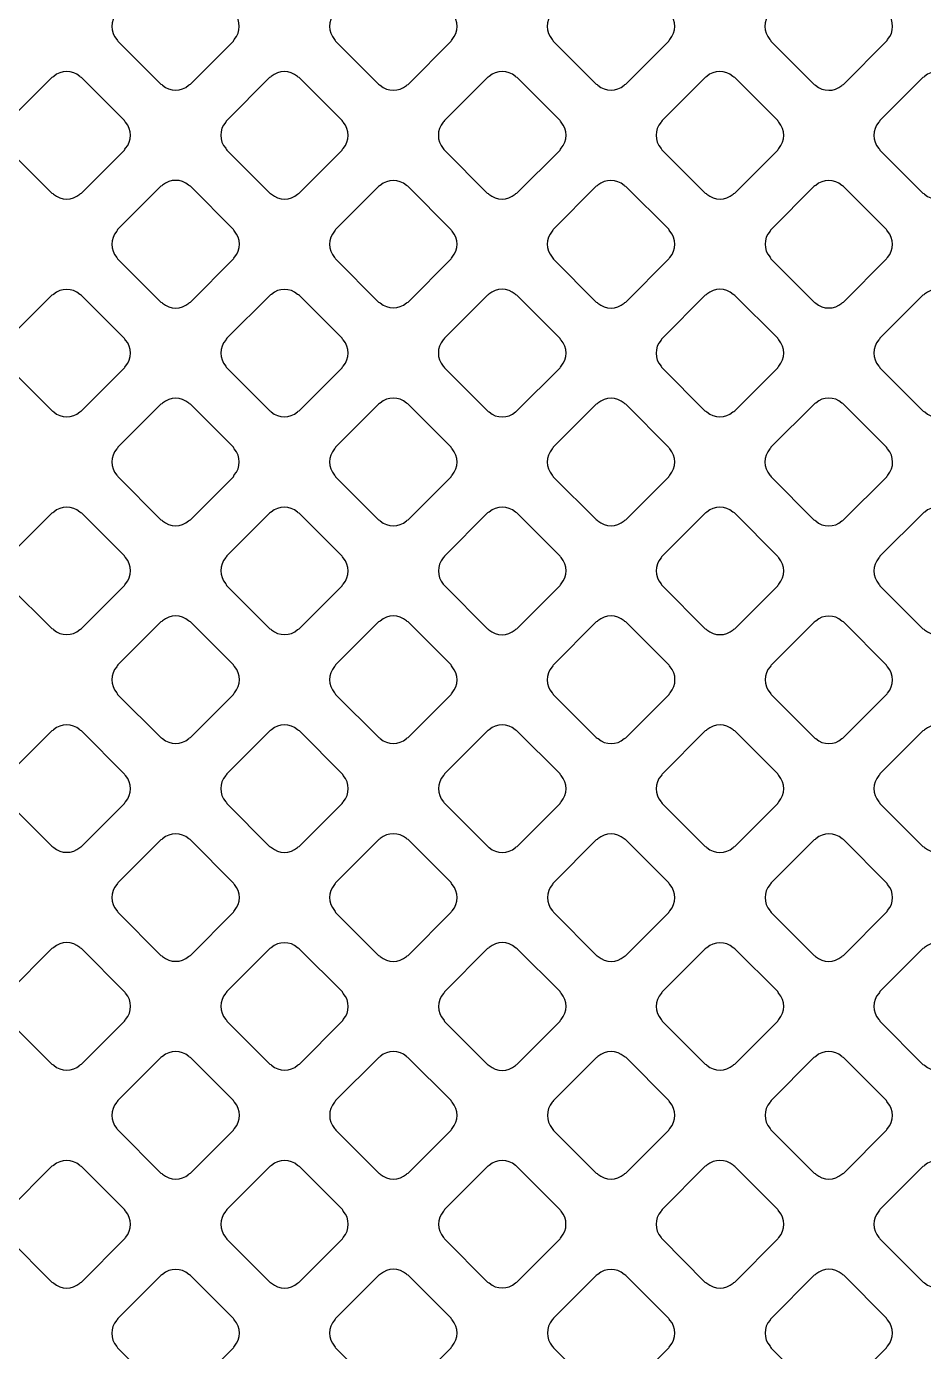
# Model space of a CAD drawing. Extents: x 0 to 248, y 0 to 175.
# Drawn here: x 84.877 to 85.765, y 145.775 to 147.087 of the extents above; entities that cross this region are included whole.
import ezdxf

# ---------------------------------------------------------------- set-up
doc = ezdxf.new("R2010")
doc.units = 0
doc.layers.add('gbr-dxf', color=7, linetype='Continuous')

msp = doc.modelspace()

# ---------------------------------------------------------------- linework, layer by layer
at = {"layer": 'gbr-dxf', "linetype": 'Continuous'}
for points in [[(84.9665, 147.0736, -0.096625), (84.9675, 147.072), (85.0101, 147.0294, -0.092233), (85.0116, 147.0285, 0.37981), (85.0376, 147.0285, -0.095956), (85.0393, 147.0295), (85.0819, 147.072, -0.096332), (85.0828, 147.0737, 0.37981), (85.0828, 147.0997, -0.083317), (85.0819, 147.1011), (85.0392, 147.1439, -0.088202), (85.0377, 147.1448, 0.379731), (85.0117, 147.1448, -0.096458), (85.01, 147.1438), (84.9675, 147.1013, -0.096627), (84.9665, 147.0996, 0.379731)], [(85.1819, 147.0996, 0.37947), (85.182, 147.0737, -0.104293), (85.183, 147.0719), (85.2255, 147.0294, -0.100824), (85.2272, 147.0284, 0.379308), (85.2531, 147.0283, -0.095866), (85.2548, 147.0293), (85.2974, 147.072, -0.095585), (85.2984, 147.0736, 0.379422), (85.2984, 147.0996, -0.108361), (85.2973, 147.1015), (85.2549, 147.1439, -0.096857), (85.2532, 147.1449, 0.379357), (85.2273, 147.1449, -0.096507), (85.2256, 147.144), (85.1829, 147.1013, -0.096527)], [(85.3975, 147.0736, -0.083235), (85.3984, 147.0722), (85.4411, 147.0295, -0.096332), (85.4428, 147.0285, 0.37981), (85.4687, 147.0285, -0.096625), (85.4704, 147.0295), (85.5129, 147.072, -0.096111), (85.5138, 147.0737, 0.37981), (85.5138, 147.0996, -0.096458), (85.5129, 147.1013), (85.4704, 147.1437, -0.100824), (85.4687, 147.1447, 0.379731), (85.4427, 147.1447, -0.096723), (85.4411, 147.1438), (85.3985, 147.1012, -0.096857), (85.3975, 147.0996, 0.379731)], [(85.613, 147.0737, -0.096625), (85.614, 147.072), (85.6567, 147.0293, -0.092233), (85.6582, 147.0284, 0.379308), (85.6842, 147.0283, -0.09601), (85.6858, 147.0293), (85.7285, 147.072, -0.096227), (85.7295, 147.0736, 0.379191), (85.7295, 147.0996, -0.100588), (85.7285, 147.1013), (85.6857, 147.144, -0.087648), (85.6842, 147.1449, 0.379249), (85.6583, 147.1449, -0.096458), (85.6566, 147.1439), (85.614, 147.1013, -0.096627), (85.613, 147.0996, 0.379731)], [(84.8587, 146.9658, -0.087784), (84.8596, 146.9643), (84.9022, 146.9217, -0.100151), (84.9039, 146.9207, 0.379308), (84.9298, 146.9207, -0.09601), (84.9315, 146.9217), (84.9741, 146.9643, -0.096227), (84.9751, 146.966, 0.379191), (84.9751, 146.9919, -0.092029), (84.9742, 146.9935), (84.9316, 147.0361, -0.096539), (84.9299, 147.0371, 0.379249), (84.904, 147.0371, -0.096458), (84.9023, 147.0361), (84.8597, 146.9934, -0.096627), (84.8587, 146.9918, 0.379731)], [(85.0743, 146.966, -0.104392), (85.0753, 146.9642), (85.1178, 146.9217, -0.100151), (85.1195, 146.9207, 0.37981), (85.1455, 146.9207, -0.095956), (85.1471, 146.9217), (85.1896, 146.9642, -0.096332), (85.1906, 146.9658, 0.37981), (85.1906, 146.9918, -0.092348), (85.1897, 146.9934), (85.147, 147.036, -0.096111), (85.1453, 147.037, 0.379731), (85.1193, 147.037, -0.096458), (85.1177, 147.036), (85.0753, 146.9936, -0.096627), (85.0743, 146.992, 0.379731)], [(85.2897, 146.9658, -0.100399), (85.2908, 146.9641), (85.3332, 146.9216, -0.096627), (85.3349, 146.9207, 0.37981), (85.3608, 146.9207, -0.096625), (85.3625, 146.9216), (85.4052, 146.9643, -0.096111), (85.4062, 146.966, 0.37981), (85.4062, 146.992, -0.096458), (85.4052, 146.9936), (85.3627, 147.0361, -0.100824), (85.361, 147.0371, 0.379731), (85.335, 147.0371, -0.096723), (85.3334, 147.0361), (85.2907, 146.9934, -0.096857), (85.2897, 146.9918, 0.379731)], [(85.5052, 146.9659, -0.083163), (85.5061, 146.9645), (85.549, 146.9217, -0.095895), (85.5506, 146.9207, 0.379201), (85.5766, 146.9207, -0.096625), (85.5782, 146.9217), (85.6207, 146.9642, -0.096111), (85.6217, 146.9658, 0.379451), (85.6217, 146.9918, -0.096259), (85.6207, 146.9934), (85.5781, 147.0361, -0.100215), (85.5764, 147.0371, 0.379249), (85.5504, 147.0371, -0.096458), (85.5488, 147.0361), (85.5062, 146.9935, -0.096627), (85.5052, 146.9919, 0.3795)], [(85.7208, 146.9658, -0.096625), (85.7218, 146.9642), (85.7644, 146.9216, -0.092233), (85.766, 146.9206, 0.379092), (85.7919, 146.9206, -0.095166), (85.7935, 146.9216), (85.8362, 146.9643, -0.095701), (85.8372, 146.9659, 0.378793), (85.8372, 146.9918, -0.100588), (85.8362, 146.9936), (85.7936, 147.0362, -0.087638), (85.7921, 147.0371, 0.379778), (85.7661, 147.0371, -0.096458), (85.7645, 147.0361), (85.7218, 146.9935, -0.096627), (85.7208, 146.9918, 0.379731)], [(84.9664, 146.884, 0.379249), (84.9664, 146.8581, -0.087784), (84.9673, 146.8566), (85.01, 146.8139, -0.100151), (85.0117, 146.8129, 0.379451), (85.0377, 146.8129, -0.096157), (85.0393, 146.8139), (85.082, 146.8565, -0.095796), (85.083, 146.8582, 0.379201), (85.0829, 146.8841, -0.09253), (85.082, 146.8857), (85.0393, 146.9284, -0.096627), (85.0376, 146.9294, 0.3795), (85.0117, 146.9294, -0.096614), (85.01, 146.9284), (84.9673, 146.8857, -0.096195)], [(85.182, 146.8841, 0.37947), (85.1821, 146.8581, -0.096625), (85.183, 146.8565), (85.2256, 146.8139, -0.092233), (85.2272, 146.813, 0.37981), (85.2531, 146.813, -0.095956), (85.2548, 146.8139), (85.2974, 146.8565, -0.096332), (85.2984, 146.8582, 0.379451), (85.2984, 146.8841, -0.083163), (85.2975, 146.8855), (85.2546, 146.9284, -0.08752), (85.2532, 146.9293, 0.378699), (85.2272, 146.9293, -0.096507), (85.2256, 146.9283), (85.183, 146.8857, -0.096726)], [(85.3975, 146.8841, 0.37947), (85.3975, 146.8582, -0.108195), (85.3986, 146.8563), (85.4409, 146.8139, -0.104691), (85.4427, 146.8129, 0.37981), (85.4687, 146.8129, -0.096625), (85.4703, 146.8139), (85.513, 146.8565, -0.096111), (85.5139, 146.8581, 0.379308), (85.514, 146.8841, -0.104256), (85.5129, 146.8859), (85.4705, 146.9283, -0.108196), (85.4686, 146.9293, 0.379), (85.4427, 146.9294, -0.095968), (85.4411, 146.9284), (85.3985, 146.8858, -0.096527)], [(85.6131, 146.8582, -0.092162), (85.614, 146.8566), (85.6568, 146.8138, -0.08752), (85.6583, 146.8129, 0.378633), (85.6842, 146.8129, -0.096261), (85.6858, 146.8139), (85.7284, 146.8565, -0.096036), (85.7294, 146.8581, 0.378798), (85.7294, 146.884, -0.104256), (85.7283, 146.8858), (85.6858, 146.9283, -0.091964), (85.6842, 146.9293, 0.379778), (85.6583, 146.9293, -0.096458), (85.6566, 146.9283), (85.6141, 146.8858, -0.096627), (85.6131, 146.8841, 0.3795)], [(84.8587, 146.7504, -0.083792), (84.8596, 146.749), (84.9024, 146.7062, -0.096627), (84.904, 146.7052, 0.379308), (84.93, 146.7052, -0.095866), (84.9316, 146.7062), (84.9742, 146.7487, -0.095585), (84.9751, 146.7503, 0.378952), (84.9751, 146.7763, -0.09601), (84.9742, 146.7779), (84.9315, 146.8205, -0.100093), (84.9298, 146.8215, 0.37947), (84.9039, 146.8215, -0.096723), (84.9022, 146.8206), (84.8597, 146.778, -0.096857), (84.8587, 146.7764, 0.379731)], [(85.0743, 146.7504, -0.100588), (85.0753, 146.7486), (85.1178, 146.7061, -0.095895), (85.1194, 146.7052, 0.378747), (85.1453, 146.7052, -0.09601), (85.147, 146.7061), (85.1896, 146.7488, -0.096227), (85.1906, 146.7504, 0.379422), (85.1906, 146.7764, -0.096458), (85.1896, 146.778), (85.1472, 146.8205, -0.100824), (85.1454, 146.8215, 0.379731), (85.1195, 146.8215, -0.096723), (85.1178, 146.8205), (85.0753, 146.778, -0.096857), (85.0743, 146.7763, 0.3795)], [(85.2897, 146.7504, -0.096625), (85.2907, 146.7488), (85.3334, 146.7061, -0.092233), (85.335, 146.7051, 0.37981), (85.361, 146.7051, -0.095956), (85.3626, 146.7061), (85.4052, 146.7487, -0.096332), (85.4062, 146.7503, 0.37981), (85.4062, 146.7763, -0.083317), (85.4053, 146.7777), (85.3624, 146.8206, -0.088202), (85.3609, 146.8216, 0.379731), (85.3349, 146.8216, -0.096458), (85.3333, 146.8206), (85.2907, 146.778, -0.096627), (85.2897, 146.7764, 0.379731)], [(85.5052, 146.7762, 0.37947), (85.5052, 146.7503, -0.096458), (85.5062, 146.7486), (85.5486, 146.7062, -0.108662), (85.5505, 146.7052, 0.379237), (85.5764, 146.7051, -0.095383), (85.5781, 146.7061), (85.6207, 146.7488, -0.095628), (85.6217, 146.7504, 0.379011), (85.6217, 146.7764, -0.100402), (85.6207, 146.7781), (85.5783, 146.8205, -0.104677), (85.5765, 146.8215, 0.379), (85.5506, 146.8216, -0.095968), (85.5489, 146.8206), (85.5062, 146.7779, -0.096527)], [(85.7208, 146.7764, 0.378853), (85.7208, 146.7504, -0.092162), (85.7218, 146.7489), (85.7647, 146.706, -0.087639), (85.7662, 146.7051, 0.379528), (85.7921, 146.7051, -0.095506), (85.7937, 146.706), (85.8363, 146.7486, -0.0952), (85.8373, 146.7502, 0.379169), (85.8372, 146.7761, -0.104293), (85.8362, 146.7779), (85.7935, 146.8206, -0.092289), (85.792, 146.8216, 0.379141), (85.766, 146.8216, -0.095487), (85.7644, 146.8206), (85.7218, 146.778, -0.096036)], [(84.9665, 146.6426, -0.088014), (84.9675, 146.6411), (85.0102, 146.5983, -0.083733), (85.0116, 146.5974, 0.37981), (85.0376, 146.5974, -0.096625), (85.0393, 146.5984), (85.0819, 146.641, -0.096111), (85.0828, 146.6427, 0.37981), (85.0828, 146.6686, -0.09253), (85.0819, 146.6702), (85.0393, 146.7128, -0.096627), (85.0377, 146.7137, 0.379731), (85.0117, 146.7137, -0.096723), (85.01, 146.7128), (84.9675, 146.6702, -0.096857), (84.9665, 146.6686, 0.379731)], [(85.182, 146.6426, -0.096625), (85.1829, 146.641), (85.2256, 146.5983, -0.092233), (85.2272, 146.5973, 0.379308), (85.2531, 146.5973, -0.09601), (85.2548, 146.5983), (85.2974, 146.6409, -0.096227), (85.2984, 146.6426, 0.379191), (85.2984, 146.6685, -0.100588), (85.2974, 146.6703), (85.2547, 146.713, -0.087648), (85.2532, 146.7139, 0.379249), (85.2272, 146.7139, -0.096458), (85.2256, 146.7129), (85.1829, 146.6702, -0.096627), (85.182, 146.6686, 0.379731)], [(85.3975, 146.6426, -0.092348), (85.3985, 146.641), (85.441, 146.5985, -0.10442), (85.4428, 146.5975, 0.379237), (85.4687, 146.5974, -0.096031), (85.4704, 146.5984), (85.5129, 146.641, -0.095916), (85.5139, 146.6426, 0.379465), (85.5139, 146.6686, -0.087784), (85.513, 146.67), (85.4702, 146.7128, -0.092233), (85.4687, 146.7137, 0.379731), (85.4427, 146.7137, -0.096458), (85.4411, 146.7127), (85.3985, 146.6702, -0.096627), (85.3975, 146.6685, 0.379731)], [(85.613, 146.6685, 0.379605), (85.613, 146.6426, -0.104293), (85.6141, 146.6408), (85.6566, 146.5983, -0.100824), (85.6583, 146.5972, 0.379511), (85.6843, 146.5972, -0.095612), (85.6859, 146.5982), (85.7286, 146.6409, -0.0952), (85.7296, 146.6425, 0.379169), (85.7295, 146.6685, -0.108195), (85.7285, 146.6703), (85.6859, 146.7129, -0.096627), (85.6843, 146.7139, 0.379297), (85.6583, 146.7139, -0.096261), (85.6567, 146.7129), (85.614, 146.6702, -0.095916)], [(84.8587, 146.5348, -0.096458), (84.8597, 146.5331), (84.902, 146.4907, -0.108174), (84.9039, 146.4897, 0.37981), (84.9299, 146.4897, -0.096625), (84.9315, 146.4907), (84.9741, 146.5333, -0.096111), (84.9751, 146.5349, 0.37981), (84.9751, 146.5609, -0.099964), (84.9741, 146.5626), (84.9317, 146.605, -0.104264), (84.9299, 146.606, 0.379731), (84.904, 146.606, -0.096723), (84.9023, 146.605), (84.8597, 146.5624, -0.096857), (84.8587, 146.5607, 0.379731)], [(85.0743, 146.535, -0.096614), (85.0752, 146.5333), (85.118, 146.4906, -0.092228), (85.1195, 146.4896, 0.379201), (85.1455, 146.4897, -0.096625), (85.1471, 146.4906), (85.1896, 146.5331, -0.096111), (85.1906, 146.5348, 0.379451), (85.1906, 146.5607, -0.100588), (85.1896, 146.5625), (85.1471, 146.605, -0.104101), (85.1453, 146.606, 0.379249), (85.1193, 146.606, -0.096458), (85.1177, 146.605), (85.0753, 146.5626, -0.096627), (85.0743, 146.5609, 0.3795)], [(85.2897, 146.5348, -0.092348), (85.2907, 146.5332), (85.3334, 146.4905, -0.088334), (85.3349, 146.4896, 0.379237), (85.3608, 146.4895, -0.096031), (85.3625, 146.4905), (85.4053, 146.5333, -0.095916), (85.4062, 146.5349, 0.379465), (85.4062, 146.5609, -0.087784), (85.4053, 146.5624), (85.3626, 146.6051, -0.092233), (85.361, 146.606, 0.379731), (85.335, 146.606, -0.096458), (85.3334, 146.6051), (85.2907, 146.5624, -0.096627), (85.2897, 146.5607, 0.379731)], [(85.5053, 146.5608, 0.378818), (85.5053, 146.5349, -0.092052), (85.5062, 146.5333), (85.5489, 146.4906, -0.104101), (85.5507, 146.4896, 0.378822), (85.5766, 146.4896, -0.09574), (85.5782, 146.4905), (85.6208, 146.5331, -0.095602), (85.6218, 146.5348, 0.378707), (85.6218, 146.5607, -0.087613), (85.6209, 146.5621), (85.5779, 146.6051, -0.09197), (85.5764, 146.606, 0.378611), (85.5505, 146.606, -0.095383), (85.5488, 146.605), (85.5062, 146.5624, -0.096206)], [(85.7209, 146.5607, 0.379211), (85.7209, 146.5347, -0.104293), (85.7219, 146.5329), (85.7643, 146.4905, -0.100824), (85.7661, 146.4895, 0.37981), (85.792, 146.4895, -0.096625), (85.7937, 146.4905), (85.8363, 146.5331, -0.096111), (85.8373, 146.5348, 0.37975), (85.8373, 146.5607, -0.108084), (85.8362, 146.5626), (85.7938, 146.605, -0.096527), (85.7921, 146.606, 0.378885), (85.7662, 146.606, -0.096528), (85.7646, 146.605), (85.7218, 146.5623, -0.095686)], [(84.9664, 146.4271, -0.096614), (84.9673, 146.4254), (85.0099, 146.3829, -0.107877), (85.0117, 146.3818, 0.379201), (85.0377, 146.3819, -0.096625), (85.0393, 146.3828), (85.082, 146.4255, -0.096111), (85.0829, 146.4271, 0.379308), (85.083, 146.4531, -0.099971), (85.082, 146.4548), (85.0394, 146.4973, -0.104246), (85.0376, 146.4983, 0.37947), (85.0117, 146.4983, -0.096458), (85.01, 146.4973), (84.9674, 146.4547, -0.096627), (84.9664, 146.453, 0.3795)], [(85.1821, 146.4271, -0.09221), (85.183, 146.4256), (85.2258, 146.3828, -0.088093), (85.2273, 146.3819, 0.378647), (85.2532, 146.3819, -0.095383), (85.2548, 146.3828), (85.2974, 146.4254, -0.096036), (85.2984, 146.427, 0.37829), (85.2984, 146.4529, -0.103681), (85.2973, 146.4547), (85.2548, 146.4973, -0.09197), (85.2532, 146.4983, 0.379347), (85.2272, 146.4982, -0.096458), (85.2256, 146.4973), (85.1831, 146.4547, -0.096627), (85.1821, 146.4531, 0.3795)], [(85.3974, 146.4529, 0.378818), (85.3974, 146.427, -0.087946), (85.3984, 146.4256), (85.4411, 146.3828, -0.100215), (85.4429, 146.3818, 0.378702), (85.4688, 146.3818, -0.095487), (85.4704, 146.3827), (85.5131, 146.4254, -0.0953), (85.5141, 146.4271, 0.379163), (85.5141, 146.453, -0.09253), (85.5131, 146.4546), (85.4704, 146.4973, -0.096627), (85.4687, 146.4983, 0.379141), (85.4428, 146.4983, -0.095487), (85.4411, 146.4973), (85.3984, 146.4546, -0.096206)], [(85.6132, 146.453, 0.379206), (85.6132, 146.427, -0.10047), (85.6142, 146.4253), (85.6567, 146.3828, -0.096111), (85.6584, 146.3818, 0.379308), (85.6843, 146.3818, -0.09601), (85.6859, 146.3828), (85.7285, 146.4253, -0.096092), (85.7295, 146.4269, 0.379351), (85.7294, 146.4529, -0.096225), (85.7285, 146.4545), (85.6857, 146.4973, -0.083291), (85.6843, 146.4982, 0.378789), (85.6584, 146.4982, -0.095883), (85.6568, 146.4972), (85.6142, 146.4546, -0.096092)], [(84.8587, 146.3194, -0.092315), (84.8596, 146.3178), (84.9022, 146.2752, -0.104677), (84.904, 146.2742, 0.379422), (84.93, 146.2742, -0.095956), (84.9316, 146.2751), (84.9741, 146.3176, -0.096111), (84.9751, 146.3193, 0.379308), (84.9751, 146.3452, -0.087715), (84.9742, 146.3467), (84.9314, 146.3896, -0.091916), (84.9298, 146.3905, 0.37947), (84.9039, 146.3905, -0.096458), (84.9022, 146.3895), (84.8597, 146.347, -0.096857), (84.8587, 146.3453, 0.379357)], [(85.0743, 146.3193, -0.10824), (85.0753, 146.3175), (85.1177, 146.2751, -0.104354), (85.1195, 146.2741, 0.378647), (85.1454, 146.2741, -0.095383), (85.147, 146.275), (85.1897, 146.3177, -0.096036), (85.1907, 146.3194, 0.37829), (85.1907, 146.3453, -0.103681), (85.1897, 146.3471), (85.1473, 146.3894, -0.107634), (85.1454, 146.3905, 0.379347), (85.1195, 146.3905, -0.096458), (85.1178, 146.3895), (85.0753, 146.3469, -0.096627), (85.0743, 146.3453, 0.3795)], [(85.2898, 146.3453, 0.379605), (85.2898, 146.3193, -0.088014), (85.2907, 146.3178), (85.3337, 146.2749, -0.083733), (85.3351, 146.274, 0.379511), (85.361, 146.274, -0.095612), (85.3627, 146.275), (85.4053, 146.3176, -0.0952), (85.4063, 146.3193, 0.379169), (85.4063, 146.3452, -0.09253), (85.4053, 146.3468), (85.3626, 146.3895, -0.096627), (85.3609, 146.3905, 0.379297), (85.335, 146.3905, -0.096261), (85.3333, 146.3895), (85.2908, 146.3469, -0.095916)], [(85.5053, 146.3451, 0.379206), (85.5053, 146.3192, -0.087784), (85.5062, 146.3177), (85.5489, 146.275, -0.100151), (85.5506, 146.274, 0.379308), (85.5765, 146.274, -0.09601), (85.5782, 146.275), (85.6208, 146.3177, -0.096227), (85.6218, 146.3193, 0.379191), (85.6218, 146.3452, -0.092029), (85.6209, 146.3468), (85.5782, 146.3895, -0.095895), (85.5766, 146.3904, 0.37903), (85.5506, 146.3904, -0.096117), (85.549, 146.3895), (85.5063, 146.3467, -0.096092)], [(85.7209, 146.3193, -0.10047), (85.7219, 146.3176), (85.7644, 146.2751, -0.096111), (85.7661, 146.2741, 0.37981), (85.792, 146.2741, -0.095956), (85.7937, 146.2751), (85.8362, 146.3176, -0.096332), (85.8371, 146.3192, 0.37981), (85.8371, 146.3452, -0.096625), (85.8362, 146.3468), (85.7935, 146.3895, -0.083651), (85.7921, 146.3904, 0.379731), (85.7661, 146.3904, -0.096458), (85.7645, 146.3894), (85.7219, 146.3469, -0.096627), (85.7209, 146.3453, 0.379731)], [(84.9665, 146.2116, -0.096458), (84.9675, 146.2099), (85.0101, 146.1673, -0.092959), (85.0117, 146.1663, 0.379237), (85.0376, 146.1663, -0.095506), (85.0393, 146.1673), (85.0819, 146.2099, -0.095585), (85.0829, 146.2116, 0.379465), (85.0829, 146.2375, -0.083317), (85.082, 146.2389), (85.0392, 146.2818, -0.088202), (85.0377, 146.2827, 0.379731), (85.0117, 146.2827, -0.096458), (85.01, 146.2817), (84.9675, 146.2392, -0.096857), (84.9665, 146.2375, 0.379731)], [(85.182, 146.2116, -0.104155), (85.183, 146.2098), (85.2256, 146.1672, -0.100442), (85.2273, 146.1662, 0.37902), (85.2532, 146.1662, -0.095506), (85.2549, 146.1672), (85.2975, 146.2099, -0.095394), (85.2985, 146.2115, 0.378608), (85.2985, 146.2374, -0.107356), (85.2975, 146.2393), (85.2549, 146.2818, -0.096227), (85.2532, 146.2828, 0.378784), (85.2273, 146.2828, -0.095527), (85.2257, 146.2819), (85.1829, 146.2391, -0.095997), (85.182, 146.2375, 0.378338)], [(85.3977, 146.2375, 0.379211), (85.3977, 146.2115, -0.096458), (85.3987, 146.2099), (85.4413, 146.1673, -0.092289), (85.4429, 146.1663, 0.37981), (85.4688, 146.1663, -0.096625), (85.4705, 146.1673), (85.513, 146.2098, -0.096111), (85.5139, 146.2114, 0.379451), (85.514, 146.2374, -0.100588), (85.513, 146.2391), (85.4705, 146.2816, -0.103923), (85.4687, 146.2826, 0.37915), (85.4428, 146.2826, -0.096333), (85.4411, 146.2816), (85.3986, 146.2391, -0.095686)], [(85.6131, 146.2115, -0.096625), (85.6141, 146.2098), (85.6567, 146.1672, -0.092233), (85.6582, 146.1663, 0.379308), (85.6842, 146.1663, -0.09601), (85.6858, 146.1672), (85.7285, 146.2099, -0.096227), (85.7295, 146.2116, 0.379191), (85.7295, 146.2375, -0.100588), (85.7285, 146.2392), (85.6858, 146.2818, -0.087648), (85.6844, 146.2827, 0.379249), (85.6584, 146.2827, -0.096458), (85.6568, 146.2817), (85.6141, 146.2391, -0.096627), (85.6131, 146.2374, 0.379731)], [(84.8587, 146.1037, -0.088014), (84.8596, 146.1022), (84.9022, 146.0596, -0.100824), (84.904, 146.0586, 0.379092), (84.9299, 146.0586, -0.095378), (84.9315, 146.0595), (84.9742, 146.1022, -0.096036), (84.9752, 146.1039, 0.378793), (84.9752, 146.1298, -0.092162), (84.9742, 146.1313), (84.9316, 146.174, -0.096266), (84.9299, 146.175, 0.379778), (84.904, 146.175, -0.096723), (84.9023, 146.174), (84.8597, 146.1313, -0.096857), (84.8587, 146.1297, 0.379731)], [(85.0743, 146.1298, 0.378853), (85.0743, 146.1039, -0.104371), (85.0754, 146.1021), (85.1179, 146.0596, -0.100294), (85.1196, 146.0586, 0.379582), (85.1455, 146.0586, -0.095649), (85.1472, 146.0595), (85.1897, 146.1021, -0.095701), (85.1907, 146.1037, 0.37857), (85.1907, 146.1296, -0.092061), (85.1898, 146.1312), (85.147, 146.1739, -0.096227), (85.1454, 146.1749, 0.378784), (85.1194, 146.1749, -0.095527), (85.1178, 146.174), (85.0753, 146.1314, -0.096036)], [(85.2898, 146.1296, 0.379211), (85.2898, 146.1037, -0.100399), (85.2908, 146.1019), (85.3333, 146.0594, -0.096627), (85.335, 146.0584, 0.37981), (85.361, 146.0584, -0.096625), (85.3626, 146.0594), (85.4053, 146.1021, -0.096111), (85.4063, 146.1038, 0.37975), (85.4063, 146.1298, -0.096265), (85.4053, 146.1314), (85.3628, 146.1739, -0.100401), (85.3611, 146.1749, 0.378885), (85.3351, 146.175, -0.096528), (85.3335, 146.174), (85.2908, 146.1312, -0.095686)], [(85.5054, 146.1037, -0.083586), (85.5062, 146.1023), (85.549, 146.0596, -0.096195), (85.5506, 146.0586, 0.379201), (85.5766, 146.0587, -0.096625), (85.5782, 146.0596), (85.6207, 146.1021, -0.096111), (85.6217, 146.1038, 0.379451), (85.6217, 146.1297, -0.096259), (85.6207, 146.1314), (85.5782, 146.1739, -0.100215), (85.5765, 146.1749, 0.379249), (85.5505, 146.1748, -0.096458), (85.5489, 146.1739), (85.5064, 146.1313, -0.096627), (85.5054, 146.1297, 0.3795)], [(85.7208, 146.1297, 0.379249), (85.7208, 146.1038, -0.096475), (85.7218, 146.1021), (85.7645, 146.0594, -0.092289), (85.7661, 146.0585, 0.37981), (85.792, 146.0585, -0.096625), (85.7937, 146.0595), (85.8363, 146.1021, -0.096111), (85.8373, 146.1037, 0.379308), (85.8373, 146.1297, -0.099971), (85.8363, 146.1314), (85.7935, 146.1741, -0.087865), (85.7921, 146.175, 0.379112), (85.7661, 146.175, -0.096614), (85.7645, 146.1741), (85.7218, 146.1314, -0.096195)], [(84.9664, 146.0219, 0.379589), (84.9664, 145.996, -0.08798), (84.9674, 145.9945), (85.0101, 145.9518, -0.100093), (85.0118, 145.9508, 0.378837), (85.0377, 145.9507, -0.095506), (85.0394, 145.9517), (85.0821, 145.9944, -0.096036), (85.083, 145.996, 0.378841), (85.083, 146.022, -0.092162), (85.0821, 146.0235), (85.0393, 146.0663, -0.095796), (85.0377, 146.0672, 0.378611), (85.0118, 146.0673, -0.095383), (85.0101, 146.0663), (84.9674, 146.0236, -0.096322)], [(85.1821, 146.0219, 0.379211), (85.1821, 145.996, -0.100902), (85.1832, 145.9943), (85.2257, 145.9518, -0.096857), (85.2273, 145.9508, 0.37981), (85.2533, 145.9508, -0.095956), (85.2549, 145.9518), (85.2974, 145.9942, -0.096111), (85.2984, 145.9959, 0.37975), (85.2984, 146.0219, -0.096265), (85.2974, 146.0235), (85.2547, 146.0663, -0.083291), (85.2533, 146.0672, 0.378885), (85.2273, 146.0672, -0.096528), (85.2257, 146.0662), (85.1831, 146.0236, -0.095997)], [(85.3976, 145.996, -0.10824), (85.3987, 145.9941), (85.441, 145.9518, -0.104101), (85.4428, 145.9508, 0.37889), (85.4687, 145.9508, -0.096117), (85.4703, 145.9518), (85.513, 145.9944, -0.095895), (85.514, 145.9961, 0.379201), (85.5139, 146.022, -0.104392), (85.5129, 146.0238), (85.4707, 146.0661, -0.107961), (85.4688, 146.0671, 0.379731), (85.4428, 146.0671, -0.096458), (85.4412, 146.0661), (85.3986, 146.0236, -0.096627), (85.3976, 146.0219, 0.3795)], [(85.6131, 145.9961, -0.092234), (85.614, 145.9945), (85.6569, 145.9517, -0.087865), (85.6584, 145.9508, 0.379422), (85.6843, 145.9508, -0.096625), (85.686, 145.9518), (85.7285, 145.9942, -0.096111), (85.7294, 145.9959, 0.379308), (85.7295, 146.0218, -0.103884), (85.7284, 146.0236), (85.6858, 146.0663, -0.092126), (85.6842, 146.0672, 0.37947), (85.6583, 146.0672, -0.096723), (85.6566, 146.0662), (85.6141, 146.0237, -0.096857), (85.6131, 146.022, 0.379357)], [(84.8586, 145.9141, 0.379589), (84.8586, 145.8881, -0.083601), (84.8595, 145.8867), (84.9023, 145.8439, -0.096527), (84.904, 145.8429, 0.378837), (84.9299, 145.8429, -0.096031), (84.9315, 145.8439), (84.9742, 145.8866, -0.096036), (84.9752, 145.8882, 0.37857), (84.9752, 145.9141, -0.095968), (84.9742, 145.9158), (84.9316, 145.9584, -0.100093), (84.9299, 145.9594, 0.378784), (84.9039, 145.9594, -0.095383), (84.9023, 145.9585), (84.8596, 145.9157, -0.096227)], [(85.0743, 145.9141, 0.379211), (85.0743, 145.8882, -0.10047), (85.0753, 145.8865), (85.1179, 145.844, -0.096111), (85.1195, 145.843, 0.37981), (85.1455, 145.843, -0.095956), (85.1471, 145.844), (85.1898, 145.8866, -0.096332), (85.1907, 145.8882, 0.379451), (85.1907, 145.9142, -0.096117), (85.1898, 145.9158), (85.1472, 145.9584, -0.099849), (85.1455, 145.9594, 0.37915), (85.1195, 145.9594, -0.096367), (85.1179, 145.9584), (85.0753, 145.9158, -0.095997)], [(85.2899, 145.8882, -0.096458), (85.2909, 145.8866), (85.3334, 145.844, -0.092289), (85.335, 145.8431, 0.37981), (85.361, 145.8431, -0.096625), (85.3626, 145.844), (85.4052, 145.8866, -0.096332), (85.4062, 145.8883, 0.37981), (85.4062, 145.9142, -0.083317), (85.4053, 145.9156), (85.3625, 145.9584, -0.088202), (85.361, 145.9594, 0.379731), (85.335, 145.9594, -0.096458), (85.3334, 145.9584), (85.2909, 145.9158, -0.096857), (85.2899, 145.9142, 0.379731)], [(85.5052, 145.8882, -0.095862), (85.5062, 145.8866), (85.5487, 145.844, -0.107982), (85.5506, 145.843, 0.379422), (85.5766, 145.843, -0.096625), (85.5782, 145.844), (85.6208, 145.8866, -0.096111), (85.6218, 145.8882, 0.37981), (85.6218, 145.9142, -0.100399), (85.6208, 145.9159), (85.5783, 145.9584, -0.10437), (85.5765, 145.9595, 0.379357), (85.5506, 145.9595, -0.096507), (85.5489, 145.9585), (85.5062, 145.9158, -0.096527), (85.5052, 145.9141, 0.379)], [(85.7209, 145.8882, -0.092348), (85.7219, 145.8867), (85.7646, 145.844, -0.088202), (85.7661, 145.8431, 0.37981), (85.792, 145.8431, -0.095956), (85.7937, 145.8441), (85.8362, 145.8866, -0.096332), (85.8371, 145.8882, 0.37981), (85.8371, 145.9142, -0.104392), (85.8361, 145.916), (85.7936, 145.9584, -0.092233), (85.7921, 145.9594, 0.379731), (85.7661, 145.9594, -0.096458), (85.7645, 145.9584), (85.7219, 145.9159, -0.096627), (85.7209, 145.9142, 0.379731)], [(84.9664, 145.8063, 0.379211), (84.9664, 145.7803, -0.083792), (84.9673, 145.7789), (85.0101, 145.7362, -0.096627), (85.0117, 145.7352, 0.37981), (85.0377, 145.7352, -0.096625), (85.0393, 145.7362), (85.082, 145.7788, -0.096332), (85.0829, 145.7804, 0.37975), (85.0829, 145.8064, -0.096225), (85.082, 145.808), (85.0394, 145.8506, -0.100093), (85.0377, 145.8516, 0.378885), (85.0118, 145.8516, -0.09601), (85.0101, 145.8506), (84.9674, 145.8079, -0.096036)], [(85.1821, 145.7804, -0.096458), (85.1831, 145.7788), (85.2256, 145.7362, -0.092289), (85.2272, 145.7353, 0.37981), (85.2532, 145.7353, -0.096625), (85.2548, 145.7362), (85.2974, 145.7789, -0.096111), (85.2984, 145.7805, 0.37981), (85.2984, 145.8065, -0.099964), (85.2974, 145.8082), (85.2548, 145.8508, -0.087638), (85.2533, 145.8517, 0.379731), (85.2274, 145.8517, -0.096723), (85.2257, 145.8507), (85.1831, 145.808, -0.096857), (85.1821, 145.8064, 0.379731)], [(85.3976, 145.7806, -0.104392), (85.3987, 145.7788), (85.4411, 145.7363, -0.100476), (85.4429, 145.7353, 0.37981), (85.4688, 145.7353, -0.096625), (85.4705, 145.7363), (85.513, 145.7788, -0.096111), (85.5139, 145.7804, 0.37981), (85.5139, 145.8064, -0.09253), (85.513, 145.8079), (85.4703, 145.8506, -0.096423), (85.4687, 145.8516, 0.379731), (85.4427, 145.8516, -0.096458), (85.441, 145.8506), (85.3986, 145.8082, -0.096627), (85.3976, 145.8065, 0.379731)], [(85.6131, 145.7804, -0.104392), (85.6141, 145.7786), (85.6565, 145.7363, -0.100151), (85.6582, 145.7353, 0.37981), (85.6842, 145.7353, -0.095956), (85.6858, 145.7362), (85.7285, 145.7789, -0.096332), (85.7294, 145.7805, 0.37981), (85.7294, 145.8065, -0.108153), (85.7284, 145.8083), (85.686, 145.8507, -0.096111), (85.6844, 145.8517, 0.379731), (85.6584, 145.8517, -0.096458), (85.6568, 145.8507), (85.6141, 145.808, -0.096627), (85.6131, 145.8064, 0.379731)]]:
    msp.add_lwpolyline(points, format="xyb", close=True, dxfattribs=at)

doc.saveas('drawing.dxf')
